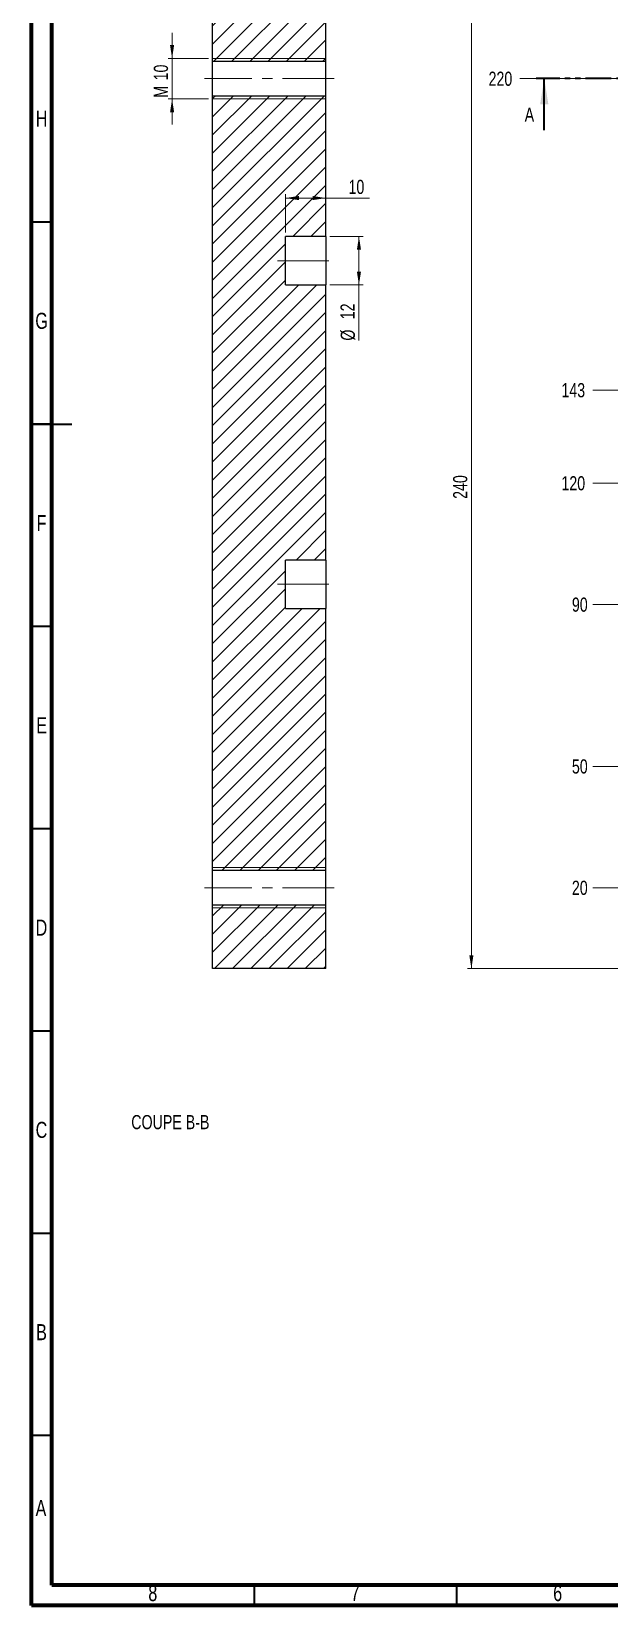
# Model space of a CAD drawing. Header units: millimetres. Extents: x 5 to 415, y 5 to 589.
# Drawn here: x 5 to 147.8, y 5 to 394.1 of the extents above; entities that cross this region are included whole.
import ezdxf

# ---------------------------------------------------------------- set-up
doc = ezdxf.new("R2010")
doc.units = ezdxf.units.MM
doc.linetypes.add('CENTERX2', pattern=[20.32, 12.7, -2.54, 2.54, -2.54])
doc.linetypes.add('PHANTOM', pattern=[12.7, 6.35, -1.27, 1.27, -1.27, 1.27, -1.27])
doc.styles.add('SLDTEXTSTYLE0', font='TXT', dxfattribs={"width": 0.75})
doc.dimstyles.new('SLDDIMSTYLE2', dxfattribs={"dimtxt": 3.5, "dimasz": 3.302, "dimexe": 0, "dimexo": 0.0625, "dimgap": 0.875, "dimtad": 0, "dimtih": 1, "dimtoh": 1, "dimrnd": 1e-09, "dimzin": 12, "dimdsep": 46, "dimtxsty": 'SLDTEXTSTYLE0', "dimblk1": 'NONE', "dimblk2": 'NONE', "dimsah": 1, "dimcen": 0.09, "dimadec": 0, "dimazin": 3, "dimtfac": 1, "dimtofl": 0, "dimtmove": 0, "dimatfit": 3, "dimldrblk": 'NONE', "dimfxl": 1, "dimfrac": 2, "dimtolj": 1, "dimtzin": 12, "dimarcsym": 0})
doc.dimstyles.new('SLDDIMSTYLE3', dxfattribs={"dimtxt": 3.5, "dimasz": 3.302, "dimexe": 0, "dimexo": 0.0625, "dimgap": 0.875, "dimtad": 1, "dimrnd": 1e-09, "dimzin": 12, "dimdsep": 46, "dimtxsty": 'SLDTEXTSTYLE0', "dimsah": 1, "dimcen": 0.09, "dimadec": 0, "dimazin": 3, "dimtfac": 1, "dimtofl": 0, "dimtmove": 0, "dimatfit": 3, "dimfxl": 1, "dimfrac": 2, "dimtolj": 1, "dimtzin": 12, "dimarcsym": 0})
doc.dimstyles.new('SLDDIMSTYLE4', dxfattribs={"dimtxt": 3.5, "dimasz": 3.302, "dimexe": 0, "dimexo": 0.0625, "dimgap": 0.875, "dimtad": 1, "dimrnd": 1e-09, "dimzin": 12, "dimdsep": 46, "dimtxsty": 'SLDTEXTSTYLE0', "dimsah": 1, "dimcen": 0.09, "dimadec": 0, "dimazin": 3, "dimtfac": 1, "dimtmove": 0, "dimatfit": 0, "dimfxl": 1, "dimfrac": 2, "dimtolj": 1, "dimtzin": 12, "dimarcsym": 0})

# ---------------------------------------------------------------- blocks, each defined once
blk = doc.blocks.new('_D_6')
at = {"color": 7, "linetype": 'Continuous', "lineweight": 18}
blk.add_line((163.4, 182.44), (143.65, 182.44), dxfattribs=at)
at = {"color": 7, "linetype": 'Continuous', "lineweight": 18, "insert": (138.48, 184.17), "char_height": 3.5, "attachment_point": 1, "style": 'SLDTEXTSTYLE0'}
blk.add_mtext('20', dxfattribs=at)
blk = doc.blocks.new('_None')
blk = doc.blocks.new('_D_9')
at = {"color": 7, "linetype": 'Continuous', "lineweight": 18}
blk.add_line((164.15, 212.44), (143.65, 212.44), dxfattribs=at)
at = {"color": 7, "linetype": 'Continuous', "lineweight": 18, "insert": (138.48, 214.17), "char_height": 3.5, "attachment_point": 1, "style": 'SLDTEXTSTYLE0'}
blk.add_mtext('50', dxfattribs=at)
blk = doc.blocks.new('_D_12')
at = {"color": 7, "linetype": 'Continuous', "lineweight": 18}
blk.add_line((155.15, 252.44), (143.65, 252.44), dxfattribs=at)
at = {"color": 7, "linetype": 'Continuous', "lineweight": 18, "insert": (138.48, 254.17), "char_height": 3.5, "attachment_point": 1, "style": 'SLDTEXTSTYLE0'}
blk.add_mtext('90', dxfattribs=at)
blk = doc.blocks.new('_D_14')
at = {"color": 7, "linetype": 'Continuous', "lineweight": 18}
blk.add_line((167.65, 282.44), (143.65, 282.44), dxfattribs=at)
at = {"color": 7, "linetype": 'Continuous', "lineweight": 18, "insert": (135.89, 284.17), "char_height": 3.5, "attachment_point": 1, "style": 'SLDTEXTSTYLE0'}
blk.add_mtext('120', dxfattribs=at)
blk = doc.blocks.new('_D_17')
at = {"color": 7, "linetype": 'Continuous', "lineweight": 18}
blk.add_line((173.15, 305.44), (143.65, 305.44), dxfattribs=at)
at = {"color": 7, "linetype": 'Continuous', "lineweight": 18, "insert": (135.89, 307.17), "char_height": 3.5, "attachment_point": 1, "style": 'SLDTEXTSTYLE0'}
blk.add_mtext('143', dxfattribs=at)
blk = doc.blocks.new('_D_22')
at = {"color": 7, "linetype": 'Continuous', "lineweight": 18}
blk.add_line((163.4, 382.44), (125.65, 382.44), dxfattribs=at)
at = {"color": 7, "linetype": 'Continuous', "lineweight": 18, "insert": (117.89, 384.17), "char_height": 3.5, "attachment_point": 1, "style": 'SLDTEXTSTYLE0'}
blk.add_mtext('220', dxfattribs=at)
blk = doc.blocks.new('_D_47')
at = {"color": 7, "linetype": 'Continuous', "lineweight": 18}
for p, q in [((152.65, 402.44), (112.65, 402.44)), ((113.65, 402.44), (113.65, 162.44)), ((152.65, 162.44), (112.65, 162.44))]:
    blk.add_line(p, q, dxfattribs=at)
for points in [[(113.65, 402.44), (113.14, 399.13), (114.16, 399.13)], [(113.65, 162.44), (114.16, 165.74), (113.14, 165.74)]]:
    blk.add_solid(points, dxfattribs=at)
at = {"color": 7, "linetype": 'Continuous', "lineweight": 18, "insert": (109.14, 278.56), "char_height": 3.5, "attachment_point": 1, "rotation": 90, "style": 'SLDTEXTSTYLE0'}
blk.add_mtext('240', dxfattribs=at)
blk = doc.blocks.new('_D_51')
at = {"color": 7, "linetype": 'Continuous', "lineweight": 18}
for p, q in [((39.72, 387.44), (39.72, 393.79)), ((48.72, 387.44), (38.72, 387.44)), ((39.72, 377.44), (39.72, 387.44)), ((48.72, 377.44), (38.72, 377.44)), ((39.72, 377.44), (39.72, 371.09))]:
    blk.add_line(p, q, dxfattribs=at)
for points in [[(39.72, 387.44), (40.23, 390.74), (39.22, 390.74)], [(39.72, 377.44), (39.22, 374.13), (40.23, 374.13)]]:
    blk.add_solid(points, dxfattribs=at)
at = {"color": 7, "linetype": 'Continuous', "lineweight": 18, "char_height": 3.5, "attachment_point": 1, "rotation": 90, "style": 'SLDTEXTSTYLE0'}
for s, insert in [('10', (35.21, 382.01)), ('M', (35.21, 377.72))]:
    blk.add_mtext(s, dxfattribs=dict(at, insert=insert))
blk = doc.blocks.new('_D_52')
at = {"color": 7, "linetype": 'Continuous', "lineweight": 18}
for p, q in [((67.72, 344.44), (67.72, 353.92)), ((77.72, 352.92), (67.72, 352.92)), ((77.72, 352.92), (88.47, 352.92))]:
    blk.add_line(p, q, dxfattribs=at)
for points in [[(67.72, 352.92), (71.03, 352.41), (71.03, 353.43)], [(77.72, 352.92), (74.42, 353.43), (74.42, 352.41)]]:
    blk.add_solid(points, dxfattribs=at)
at = {"color": 7, "linetype": 'Continuous', "lineweight": 18, "insert": (83.3, 357.43), "char_height": 3.5, "attachment_point": 1, "style": 'SLDTEXTSTYLE0'}
blk.add_mtext('10', dxfattribs=at)
blk = doc.blocks.new('_D_53')
at = {"color": 7, "linetype": 'Continuous', "lineweight": 18}
for p, q in [((78.72, 343.44), (86.88, 343.44)), ((85.88, 331.44), (85.88, 343.44)), ((78.72, 331.44), (86.88, 331.44)), ((85.88, 331.44), (85.88, 317.68))]:
    blk.add_line(p, q, dxfattribs=at)
for points in [[(85.88, 343.44), (85.37, 340.13), (86.39, 340.13)], [(85.88, 331.44), (86.39, 334.74), (85.37, 334.74)]]:
    blk.add_solid(points, dxfattribs=at)
at = {"color": 7, "linetype": 'Continuous', "lineweight": 18, "char_height": 3.5, "attachment_point": 1, "rotation": 90, "style": 'SLDTEXTSTYLE0'}
for s, insert in [('12', (81.32, 322.96)), ('%%c', (81.37, 317.68))]:
    blk.add_mtext(s, dxfattribs=dict(at, insert=insert))

msp = doc.modelspace()

# ---------------------------------------------------------------- hatches: boundary and pattern name
at = {"linetype": 'Continuous', "lineweight": 18}
h = msp.add_hatch(dxfattribs=at)
h.set_pattern_fill('ANSI31', style=0)
h.paths.add_polyline_path([(77.725, 402.437), (49.725, 402.437), (49.725, 386.687), (77.725, 386.687)], flags=0)
h = msp.add_hatch(dxfattribs=at)
h.set_pattern_fill('ANSI31', style=0)
h.paths.add_polyline_path([(49.725, 378.187), (49.725, 186.687), (77.725, 186.687), (77.725, 251.437), (67.725, 251.437), (67.725, 263.437), (77.725, 263.437), (77.725, 331.437), (67.725, 331.437), (67.725, 343.437), (77.725, 343.437), (77.725, 378.187)], flags=0)
h = msp.add_hatch(dxfattribs=at)
h.set_pattern_fill('ANSI31', style=0)
h.paths.add_polyline_path([(49.725, 162.437), (77.725, 162.437), (77.725, 178.187), (49.725, 178.187)], flags=0)

# ---------------------------------------------------------------- linework, layer by layer
at = {"color": 7, "linetype": 'Continuous', "lineweight": 70}
for p, q in [((5, 5), (5, 589)), ((10, 10), (10, 584)), ((410, 10), (10, 10)), ((415, 5), (5, 5))]:
    msp.add_line(p, q, dxfattribs=at)
at = {"color": 7, "linetype": 'Continuous', "lineweight": 25}
for p, q in [((49.725, 386.687), (49.725, 402.437)), ((77.725, 386.687), (77.725, 402.437)), ((77.725, 386.687), (49.725, 386.687)), ((49.725, 378.187), (49.725, 386.687)), ((77.725, 378.187), (77.725, 386.687)), ((49.725, 378.187), (77.725, 378.187)), ((49.725, 186.687), (49.725, 378.187)), ((77.725, 343.437), (77.725, 378.187)), ((77.725, 343.437), (67.725, 343.437)), ((67.725, 331.437), (67.725, 343.437)), ((77.725, 343.437), (77.725, 331.437)), ((67.725, 331.437), (77.725, 331.437)), ((77.725, 263.437), (77.725, 331.437)), ((77.725, 263.437), (67.725, 263.437)), ((67.725, 251.437), (67.725, 263.437)), ((77.725, 263.437), (77.725, 251.437)), ((67.725, 251.437), (77.725, 251.437)), ((77.725, 186.687), (77.725, 251.437)), ((77.725, 186.687), (49.725, 186.687)), ((49.725, 178.187), (49.725, 186.687)), ((77.725, 178.187), (77.725, 186.687)), ((49.725, 162.437), (49.725, 178.187)), ((49.725, 178.187), (77.725, 178.187)), ((77.725, 162.437), (77.725, 178.187)), ((77.725, 162.437), (49.725, 162.437))]:
    msp.add_line(p, q, dxfattribs=at)
at = {"color": 7, "linetype": 'Continuous', "lineweight": 18}
for p, q in [((49.725, 387.437), (77.725, 387.437)), ((49.725, 377.437), (77.725, 377.437)), ((49.725, 187.437), (77.725, 187.437)), ((49.725, 177.437), (77.725, 177.437))]:
    msp.add_line(p, q, dxfattribs=at)
at = {"color": 7, "linetype": 'CENTERX2', "lineweight": 18}
for p, q in [((79.725, 382.437), (47.725, 382.437)), ((65.725, 337.437), (79.725, 337.437)), ((65.725, 257.437), (79.725, 257.437)), ((79.725, 182.437), (47.725, 182.437))]:
    msp.add_line(p, q, dxfattribs=at)
at = {"color": 7, "linetype": 'PHANTOM', "lineweight": 35}
msp.add_line((186.291, 382.437), (129.649, 382.437), dxfattribs=at)
at = {"color": 7, "linetype": 'Continuous', "lineweight": 35}
for p, q in [((131.649, 369.737), (131.649, 382.437)), ((10, 347), (5, 347)), ((4.999, 297), (15.001, 297)), ((10, 297), (5, 297)), ((10, 247), (5, 247)), ((10, 197), (5, 197)), ((10, 147), (5, 147)), ((10, 97), (5, 97)), ((10, 47), (5, 47)), ((60, 10), (60, 5)), ((110, 10), (110, 5))]:
    msp.add_line(p, q, dxfattribs=at)
msp.add_solid([(131.649, 382.437), (130.633, 376.087), (132.665, 376.087)], dxfattribs=at)

# ---------------------------------------------------------------- texts
at = {"color": 7, "linetype": 'Continuous', "lineweight": 0, "attachment_point": 2, "style": 'SLDTEXTSTYLE0'}
for s, insert, char_height in [('H', (7.49, 374.56), 3.969), ('G', (7.487, 324.56), 3.969), ('F', (7.458, 274.56), 3.969), ('E', (7.508, 224.56), 3.969), ('D', (7.453, 174.56), 3.969), ('C', (7.459, 124.56), 3.969), ('COUPE B-B', (39.297, 126.246), 3.5), ('B', (7.471, 74.56), 3.969), ('A', (7.34, 31.06), 3.969), ('8', (34.96, 10.06), 3.969), ('7', (84.96, 10.06), 3.969), ('6', (134.96, 10.06), 3.969)]:
    msp.add_mtext(s, dxfattribs=dict(at, insert=insert, char_height=char_height))
at = {"color": 7, "linetype": 'Continuous', "insert": (126.815, 375.295), "char_height": 3.5, "attachment_point": 1, "style": 'SLDTEXTSTYLE0'}
msp.add_mtext('A', dxfattribs=at)

# ---------------------------------------------------------------- dimensions: what is measured, and where the dimension line sits
at = {"color": 7, "linetype": 'Continuous', "lineweight": 18}
dim = msp.add_linear_dim(base=(113.649, 162.437), p1=(153.649, 402.437), p2=(153.649, 162.437), angle=90, dimstyle='SLDDIMSTYLE3', dxfattribs=at)
dim.commit()
dim.dimension.update_dxf_attribs({"geometry": '_D_47', "text_midpoint": (113.649, 282.437), "dimtype": 160})
for base, p1, p2, text, dimstyle, picture, middle in [((39.725, 387.437), (49.725, 377.437), (49.725, 387.437), 'M', 'SLDDIMSTYLE4', '_D_51', (39.725, 382.454)), ((85.882, 343.437), (77.725, 331.437), (77.725, 343.437), '%%c<>', 'SLDDIMSTYLE3', '_D_53', (85.882, 322.905))]:
    dim = msp.add_linear_dim(base=base, p1=p1, p2=p2, angle=90, text=text, dimstyle=dimstyle, dxfattribs=at)
    dim.commit()
    dim.dimension.update_dxf_attribs({"geometry": picture, "text_midpoint": middle, "dimtype": 160})
for feature_location, offset, picture, middle in [((164.399, 382.437), (-38.75, 0), '_D_22', (121.77, 382.437)), ((174.149, 305.437), (-30.5, 0), '_D_17', (139.77, 305.437)), ((168.649, 282.437), (-25, 0), '_D_14', (139.77, 282.437)), ((156.149, 252.437), (-12.5, 0), '_D_12', (141.063, 252.437)), ((165.149, 212.437), (-21.5, 0), '_D_9', (141.063, 212.437)), ((164.399, 182.437), (-20.75, 0), '_D_6', (141.063, 182.437))]:
    dim = msp.add_ordinate_dim(feature_location=feature_location, offset=offset, dtype=0, origin=(353.649, 162.437), dimstyle='SLDDIMSTYLE2', dxfattribs=at)
    dim.commit()
    dim.dimension.update_dxf_attribs({"geometry": picture, "text_midpoint": middle})
dim = msp.add_linear_dim(base=(67.725, 352.921), p1=(77.725, 343.437), p2=(67.725, 343.437), dimstyle='SLDDIMSTYLE3', dxfattribs=at)
dim.commit()
dim.dimension.update_dxf_attribs({"geometry": '_D_52', "text_midpoint": (85.882, 352.921), "dimtype": 160})

doc.saveas('drawing.dxf')
